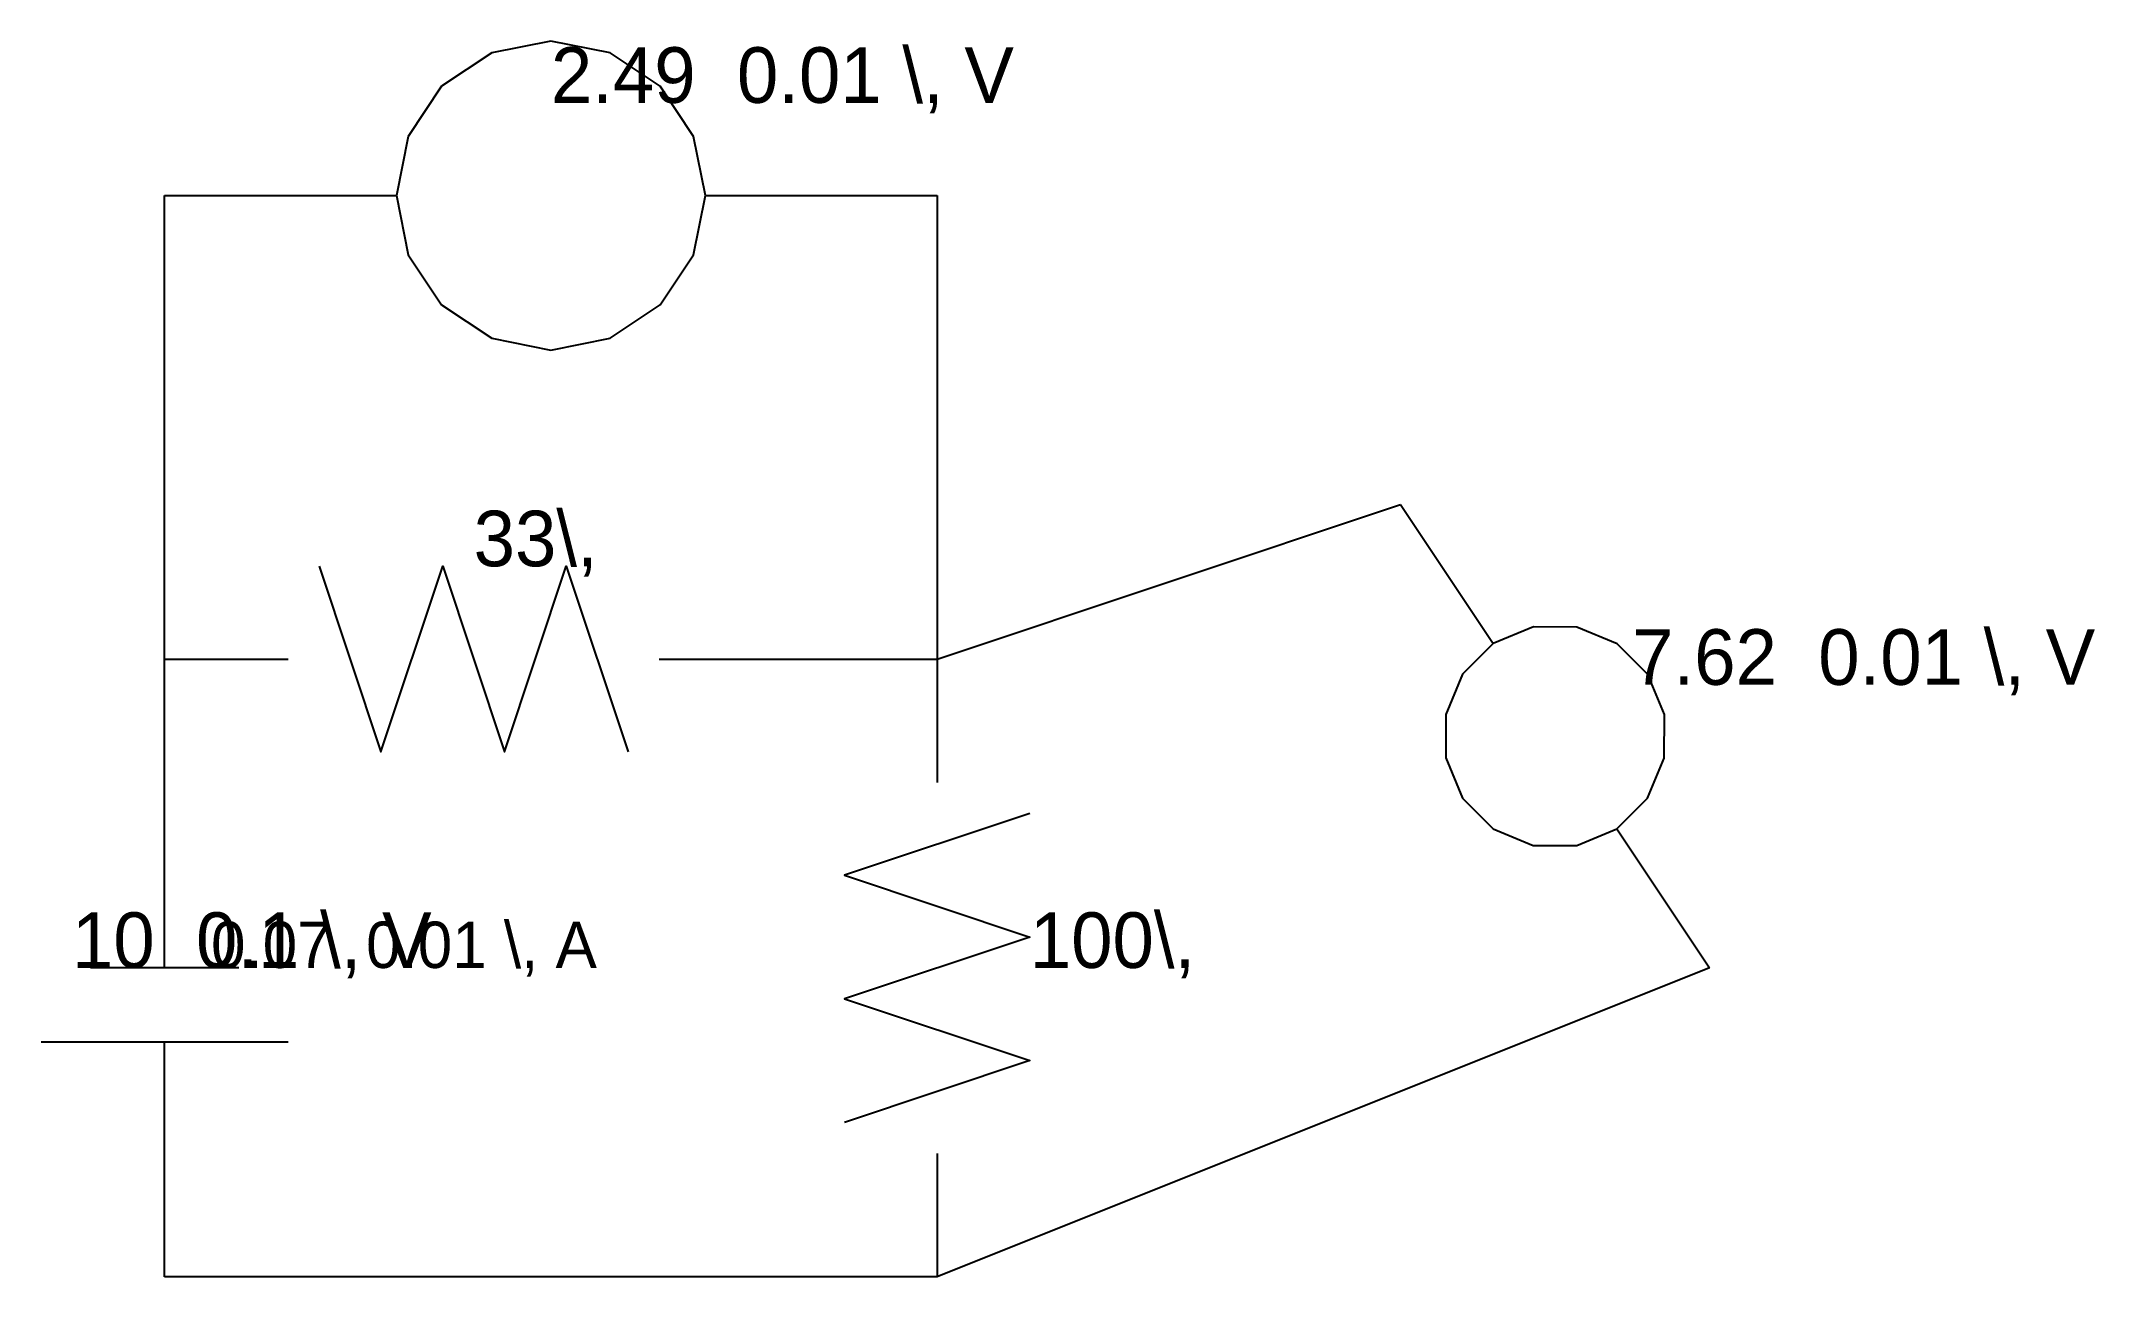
# Model space of a CAD drawing. Extents: x -4 to 62.5, y 0 to 40.
import ezdxf

# ---------------------------------------------------------------- set-up
doc = ezdxf.new("R2010")
doc.units = 0
for name, color, linetype in [('CIRCUIT', 7, 'CONTINUOUS'), ('CURRENT', 4, 'CONTINUOUS'), ('LABELS', 3, 'CONTINUOUS')]:
    doc.layers.add(name, color=color, linetype=linetype)

msp = doc.modelspace()

# ---------------------------------------------------------------- linework, layer by layer
at = {"layer": 'CIRCUIT'}
for p, q in [((0, 20), (0, 35)), ((0, 35), (7.5, 35)), ((17.5, 35), (25, 35)), ((25, 35), (25, 20)), ((25, 20), (40, 25)), ((40, 25), (43, 20.5)), ((0, 10), (0, 20)), ((0, 20), (4, 20)), ((16, 20), (20, 20)), ((20, 20), (25, 20)), ((25, 20), (25, 16)), ((47, 14.5), (50, 10)), ((2.4, 10), (-2.4, 10)), ((50, 10), (25, 0)), ((4, 7.6), (-4, 7.6)), ((0, 0), (0, 7.6)), ((25, 4), (25, 0)), ((25, 0), (0, 0))]:
    msp.add_line(p, q, dxfattribs=at)
for points in [[(17.5, 35), (17.1194, 36.9134), (16.0355, 38.5355), (14.4134, 39.6194), (12.5, 40), (10.5866, 39.6194), (8.9645, 38.5355), (7.8806, 36.9134), (7.5, 35), (7.8806, 33.0866), (8.9645, 31.4645), (10.5866, 30.3806), (12.5, 30), (14.4134, 30.3806), (16.0355, 31.4645), (17.1194, 33.0866), (17.5, 35)], [(5, 23), (7, 17), (9, 23), (11, 17), (13, 23), (15, 17)], [(47, 14.5), (47.9958, 15.4937), (48.5355, 16.7929), (48.537, 18.1997), (48, 19.5), (47.0063, 20.4958), (45.7071, 21.0355), (44.3003, 21.037), (43, 20.5), (42.0042, 19.5063), (41.4645, 18.2071), (41.463, 16.8003), (42, 15.5), (42.9937, 14.5042), (44.2929, 13.9645), (45.6997, 13.963), (47, 14.5)], [(28, 15), (22, 13), (28, 11), (22, 9), (28, 7), (22, 5)]]:
    msp.add_lwpolyline(points, dxfattribs=at)

# ---------------------------------------------------------------- texts
at = {"layer": 'CURRENT'}
msp.add_text('0.07  0.01 \\, A', height=1.5, dxfattribs=at).set_placement((1.5, 10))
at = {"layer": 'LABELS'}
for s, p in [('2.49  0.01 \\, V', (12.5, 38)), ('33\\,', (10, 23)), ('7.62  0.01 \\, V', (47.4962, 19.1641)), ('10  0.1 \\, V', (-3, 10)), ('100\\,', (28, 10))]:
    msp.add_text(s, height=1.8, dxfattribs=at).set_placement(p)

doc.saveas('drawing.dxf')
